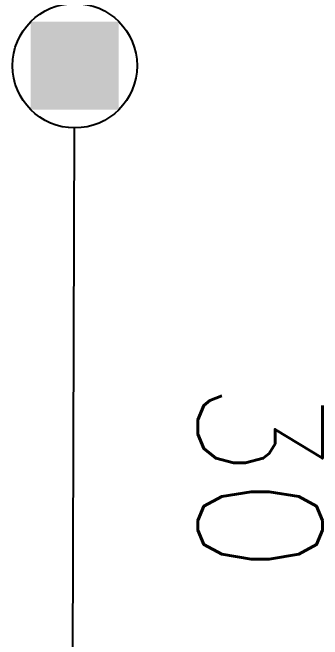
# Model space of a CAD drawing. Header units: inches. Extents: x 47316 to 59086, y 3141 to 11743.
# Drawn here: x 51630.17 to 51642.61, y 8705.98 to 8731.14 of the extents above; entities that cross this region are included whole.
import ezdxf

# ---------------------------------------------------------------- set-up
doc = ezdxf.new("R2010")
doc.units = ezdxf.units.IN
doc.header["$MEASUREMENT"] = 0
doc.styles.get("Standard").update_dxf_attribs({"font": ''})
doc.styles.get('Standard').set_extended_font_data('SimSun')
doc.linetypes.add('_VH_FOAM_COVERING_2', pattern='A,0.0001,[31,VeSys.shx,S=0.1,R=0,X=0,Y=0],-0.4,[31,VeSys.shx,S=0.1,R=180,X=0,Y=0],-0.0001', length=0.4002)

msp = doc.modelspace()

# ---------------------------------------------------------------- linework, layer by layer
at = {"color": 0, "linetype": '_VH_FOAM_COVERING_2', "lineweight": -2, "ltscale": 5}
msp.add_line((51632.57, 8698.883), (51632.659, 8726.51), dxfattribs=at)
at = {"color": 0, "linetype": 'Continuous', "lineweight": -2}
msp.add_circle((51632.667, 8729.01), 2.5, dxfattribs=at)
at = {"color": 0, "linetype": 'Continuous', "lineweight": -2, "extrusion": (0, 0, -1)}
msp.add_solid([(-51630.9, 8730.777), (-51630.9, 8727.242), (-51634.435, 8730.777), (-51634.435, 8727.242)], dxfattribs=at)

# ---------------------------------------------------------------- texts
at = {"color": 7, "linetype": '_VH_FOAM_COVERING_2', "lineweight": 18, "ltscale": 5, "insert": (51642.614, 8716.339), "char_height": 5, "width": 8.57143, "attachment_point": 1, "rotation": 270}
msp.add_mtext('\\Fromans.shx;\\W0.9000000000;\\T1.0000000000;\\o\\l30', dxfattribs=at)

doc.saveas('drawing.dxf')
